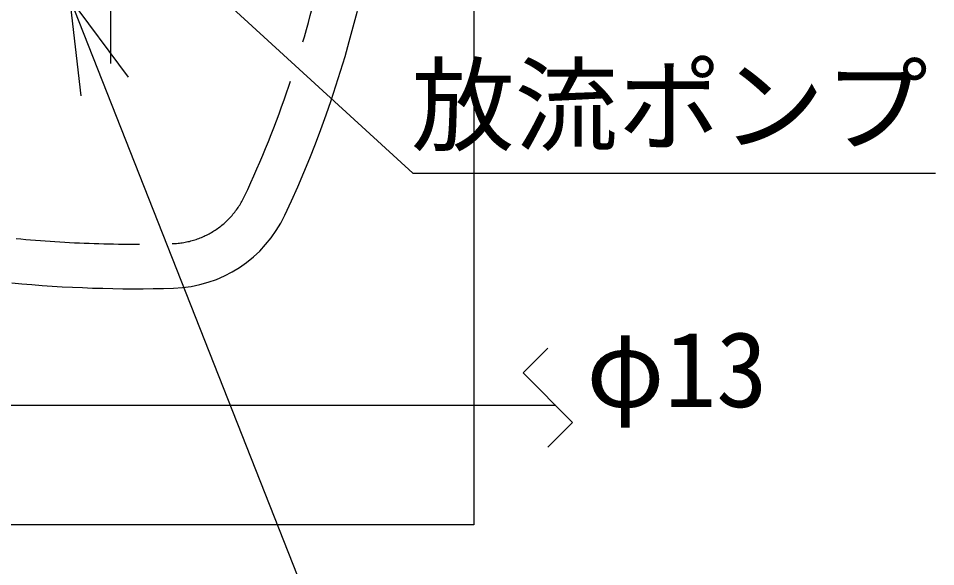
# Model space of a CAD drawing. Units: millimetres, scale not verified. Extents: x -14850 to 14850, y -10500 to 10500.
# Drawn here: x -6842 to -5731, y 545 to 1209 of the extents above; entities that cross this region are included whole.
import ezdxf
from ezdxf.enums import TextEntityAlignment as Align

# ---------------------------------------------------------------- set-up
doc = ezdxf.new("R2010")
doc.units = ezdxf.units.MM
doc.header["$LTSCALE"] = 50
doc.linetypes.add('CHAIN1', pattern=[8, 5, -1, 1, -1])
doc.linetypes.add('DASHED3', pattern=[4, 3, -1])
for name, color, linetype, lineweight in [('0-0_空気管', 3, 'Continuous', 25), ('0-1_機器', 3, 'Continuous', 25), ('0-2_製作', 5, 'Continuous', 25)]:
    doc.layers.add(name, color=color, linetype=linetype, lineweight=lineweight)
doc.styles.add('ＭＳ ゴシック', font='')
doc.styles.get('ＭＳ ゴシック').set_extended_font_data('MS Gothic')

msp = doc.modelspace()

# ---------------------------------------------------------------- linework, layer by layer
at = {"layer": '0-0_空気管', "linetype": 'CHAIN1'}
msp.add_line((-6730.19, 1154.44), (-6730.19, 1934.01), dxfattribs=at)
at = {"layer": '0-0_空気管'}
for p, q in [((-6364.04, 1021.39), (-6714.76, 1342.13)), ((-6780.19, 1234.32), (-6444.02, 381.4)), ((-6364.04, 1021.39), (-5730.54, 1021.39))]:
    msp.add_line(p, q, dxfattribs=at)
at = {"layer": '0-0_空気管', "color": 7}
for p, q in [((-6230.58, 779.52), (-6200.58, 809.52)), ((-6170.58, 719.52), (-6230.58, 779.52)), ((-6200.58, 689.52), (-6170.58, 719.52))]:
    msp.add_line(p, q, dxfattribs=at)
at = {"layer": '0-0_空気管'}
msp.add_lwpolyline([(-6708.79, 1137.87), (-6780.19, 1234.32), (-6766.58, 1115.09)], dxfattribs=at)
at = {"layer": '0-0_空気管', "color": 6}
msp.add_lwpolyline([(-6190.81, 739.74), (-7561.69, 739.74), (-7561.69, 1192.04)], dxfattribs=at)
at = {"layer": '0-0_空気管'}
for centre, radius, start, end in [((-7745.19, 1545.39), 1354, 334.88078, 25.1192), ((-6658.68, 1035.99), 154, 271.64621, 334.88078), ((-6700.19, 2480.39), 1599, 264.6158, 271.64621)]:
    msp.add_arc(centre, radius, start, end, dxfattribs=at)
at = {"layer": '0-0_空気管', "linetype": 'DASHED3'}
for centre, radius, start, end in [((-7745.19, 1545.39), 1300, 334.88078, 25.1192), ((-6658.68, 1035.99), 100, 271.64621, 334.88078), ((-6700.19, 2480.39), 1545, 264.6158, 271.64621)]:
    msp.add_arc(centre, radius, start, end, dxfattribs=at)
at = {"layer": '0-1_機器', "color": 2}
msp.add_line((-6290.19, 2495.4), (-6290.19, 595.4), dxfattribs=at)
at = {"layer": '0-2_製作', "color": 2}
msp.add_line((-6290.19, 595.4), (-10480.19, 595.4), dxfattribs=at)

# ---------------------------------------------------------------- texts
at = {"layer": '0-0_空気管', "color": 4, "style": 'ＭＳ ゴシック'}
for s, p in [('放流ポンプ', (-6366, 1030.42)), ('φ13', (-6153.97, 710.41))]:
    msp.add_text(s, height=91.79, dxfattribs=at).set_placement(p, align=Align.BOTTOM_LEFT)

doc.saveas('drawing.dxf')
